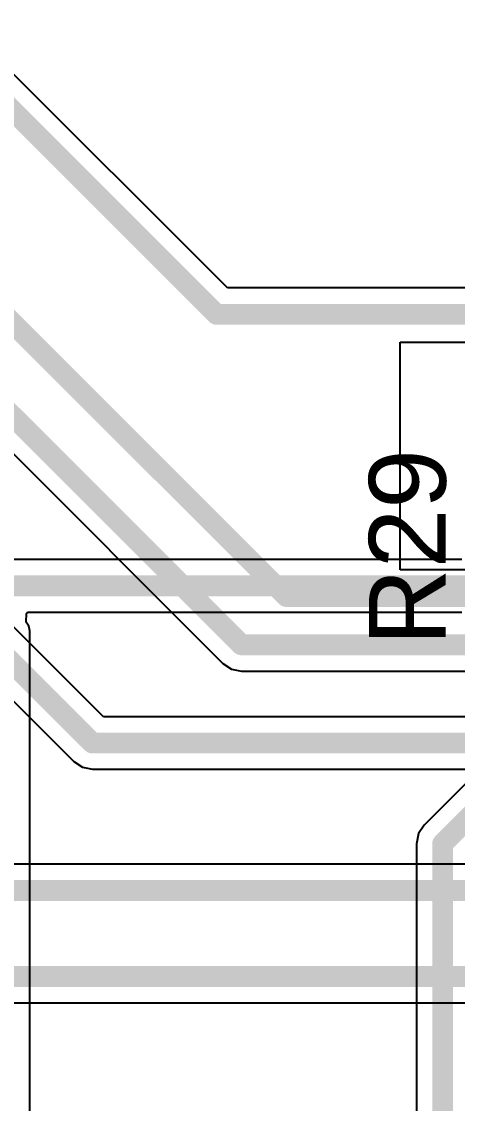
# Model space of a CAD drawing. Header units: millimetres. Extents: x 0 to 174, y 0 to 132.
# Drawn here: x 29.31 to 36.51, y 44.05 to 61.95 of the extents above; entities that cross this region are included whole.
import ezdxf

# ---------------------------------------------------------------- set-up
doc = ezdxf.new("R2010")
doc.units = ezdxf.units.MM
for name, color, linetype in [('BottomLayer', 5, 'Continuous'), ('TopLayer', 1, 'Continuous'), ('TopOverlay', 2, 'Continuous')]:
    doc.layers.add(name, color=color, linetype=linetype)
doc.styles.add('Arial', font='', dxfattribs={"height": 0.2})
doc.styles.get('Arial').set_extended_font_data('Arial')

msp = doc.modelspace()

# ---------------------------------------------------------------- linework, layer by layer
at = {"layer": 'BottomLayer'}
for p, q in [((32.7105264, 57.54136827999999), (26.01287914, 64.23901554)), ((23.2371392, 60.72956865999999), (32.6361425, 51.33056536)), ((47.56333134, 57.54136827999999), (32.7105264, 57.54136827999999)), ((35.5683947, 56.64699109999999), (37.5412, 56.64699109999999)), ((35.5683947, 52.8778089), (35.5683947, 56.64699109999999)), ((30.65960086, 50.44829382), (25.27623342, 55.83166126)), ((24.78837054, 55.08893478), (30.17173798, 49.70556734)), ((37.5412, 52.8778089), (35.5683947, 52.8778089)), ((32.6361425, 51.33056536), (32.77729284, 51.23625261999999)), ((32.77729284, 51.23625261999999), (32.94378983999999, 51.20313356)), ((32.94378983999999, 51.20313356), (47.37821868, 51.20313356)), ((47.09881867999999, 50.44829382), (30.65960086, 50.44829382)), ((30.17173798, 49.70556734), (30.31288832, 49.6112546)), ((30.31288832, 49.6112546), (30.47938532, 49.57813554)), ((30.47938532, 49.57813554), (47.09881867999999, 49.57813554)), ((50.44206066, 48.00927914), (27.75103924, 48.00927914)), ((26.89860254, 45.71672086), (51.74915736, 45.71672086))]:
    msp.add_line(p, q, dxfattribs=at)
at = {"layer": 'BottomLayer', "const_width": 0.34544}
for points in [[(25.5778, 64.05879999999999), (32.53031086, 57.10628913999999)], [(24.5618, 61.56092336), (33.6849847, 52.43773865999999)], [(23.54478654, 61.03721599999999), (32.94378983999999, 51.6382127)], [(32.53031086, 57.10628913999999), (47.56333134, 57.10628913999999)], [(24.96858608, 55.52401391999999), (30.47938532, 50.01321468)], [(33.6849847, 52.43773865999999), (46.62174064, 52.43773865999999)], [(32.94378983999999, 51.6382127), (47.7266127, 51.6382127)], [(30.47938532, 50.01321468), (47.44721269999999, 50.01321468)], [(27.5708237, 47.5742), (50.6222762, 47.5742)], [(26.89860254, 46.15179999999999), (51.74915736, 46.15179999999999)]]:
    msp.add_lwpolyline(points, dxfattribs=at)
at = {"layer": 'BottomLayer', "const_width": 0.17272}
for points in [[(32.44395086, 57.10628913999999, 1), (32.61667086, 57.10628913999999, 1)], [(32.44395086, 57.10628913999999, 1), (32.61667086, 57.10628913999999, 1)], [(33.59862469999999, 52.43773865999999, 1), (33.7713447, 52.43773865999999, 1)], [(33.59862469999999, 52.43773865999999, 1), (33.7713447, 52.43773865999999, 1)], [(32.85742984, 51.6382127, 1), (33.03014984, 51.6382127, 1)], [(32.85742984, 51.6382127, 1), (33.03014984, 51.6382127, 1)], [(30.39302532, 50.01321468, 1), (30.56574532, 50.01321468, 1)], [(30.39302532, 50.01321468, 1), (30.56574532, 50.01321468, 1)]]:
    msp.add_lwpolyline(points, format="xyb", close=True, dxfattribs=at)
at = {"layer": 'TopLayer'}
for p, q in [((36.58778814, 53.0482937), (17.21380098, 53.0482937)), ((29.38189958, 52.01329703999999), (29.3916227, 52.15757158)), ((29.3916227, 52.15757158), (29.40582384, 52.17813542)), ((29.40582384, 52.17813542), (36.58778814, 52.17813542)), ((29.42680932, 51.94608356000001), (29.38189958, 52.01329703999999)), ((29.44258018, 51.86679999999999), (29.42680932, 51.94608356000001)), ((29.44258018, 29.464), (29.44258018, 51.86679999999999)), ((37.62841598, 50.32086201999999), (35.96356536, 48.6560114)), ((35.86925262, 48.51486105999999), (35.83613356, 48.34836406)), ((35.96356536, 48.6560114), (35.86925262, 48.51486105999999)), ((35.83613356, 48.34836406), (35.83613356, 37.36591206))]:
    msp.add_line(p, q, dxfattribs=at)
at = {"layer": 'TopLayer', "const_width": 0.34544}
for points in [[(17.03358544, 52.61321456), (37.28628814, 52.61321456)], [(36.2712127, 48.34836406), (37.93606332, 50.01321468)], [(36.2712127, 37.36591206), (36.2712127, 48.34836406)]]:
    msp.add_lwpolyline(points, dxfattribs=at)
at = {"layer": 'TopLayer', "const_width": 0.17272}
msp.add_lwpolyline([(36.18485269999999, 48.34836406, 1), (36.3575727, 48.34836406, 1)], format="xyb", close=True, dxfattribs=at)
msp.add_lwpolyline([(36.18485269999999, 48.34836406, 1), (36.3575727, 48.34836406, 1)], format="xyb", close=True, dxfattribs=at)

# ---------------------------------------------------------------- texts
at = {"layer": 'TopOverlay', "style": 'Arial'}
msp.add_text('R29', height=1.27, rotation=90, dxfattribs=at).set_placement((36.32179426, 51.62181446))

doc.saveas('drawing.dxf')
